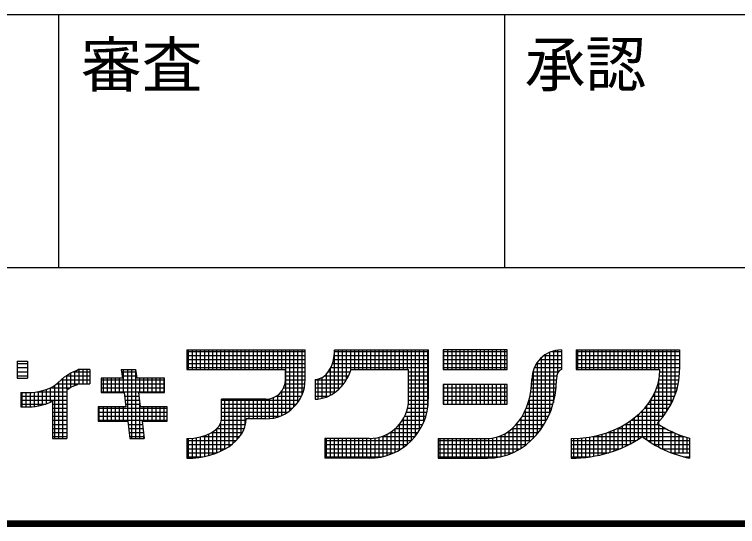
# Model space of a CAD drawing. Units: millimetres, scale not verified. Extents: x -10482 to 6837, y -7144 to 4933.
# Drawn here: x -77 to 993, y -6651 to -5893 of the extents above; entities that cross this region are included whole.
import ezdxf
from ezdxf.enums import TextEntityAlignment as Align

# ---------------------------------------------------------------- set-up
doc = ezdxf.new("R2010")
doc.units = ezdxf.units.MM
doc.header["$LTSCALE"] = 30
doc.layers.add('0-7_07', color=7, linetype='Continuous', lineweight=25)
doc.styles.add('MS Gothic', font='')
doc.styles.get('MS Gothic').set_extended_font_data('MS Gothic')

msp = doc.modelspace()

# ---------------------------------------------------------------- linework, layer by layer
at = {"layer": '0-7_07'}
for p, q in [((-9341.55, -5893.08), (6828.45, -5893.08)), ((-11.56, -6268.08), (-11.56, -5893.08)), ((648.43, -6268.08), (648.43, -5893.08)), ((-1331.56, -6268.08), (6828.44, -6268.08)), ((178.13, -6389.9), (178.13, -6419.06)), ((178.13, -6389.9), (353.09, -6389.9)), ((178.13, -6392.16), (353.09, -6392.16)), ((178.13, -6398.16), (353.09, -6398.16)), ((180.42, -6419.06), (180.42, -6389.9)), ((186.42, -6419.06), (186.42, -6389.9)), ((192.42, -6419.06), (192.42, -6389.9)), ((198.42, -6419.06), (198.42, -6389.9)), ((204.42, -6419.06), (204.42, -6389.9)), ((210.42, -6419.06), (210.42, -6389.9)), ((216.42, -6419.06), (216.42, -6389.9)), ((222.43, -6419.06), (222.43, -6389.9)), ((228.43, -6419.06), (228.43, -6389.9)), ((234.43, -6419.06), (234.43, -6389.9)), ((240.43, -6419.06), (240.43, -6389.9)), ((246.43, -6419.06), (246.43, -6389.9)), ((252.43, -6419.06), (252.43, -6389.9)), ((258.43, -6419.06), (258.43, -6389.9)), ((264.43, -6419.06), (264.43, -6389.9)), ((270.43, -6419.06), (270.43, -6389.9)), ((276.43, -6419.06), (276.43, -6389.9)), ((282.43, -6419.06), (282.43, -6389.9)), ((288.43, -6419.06), (288.43, -6389.9)), ((294.43, -6419.06), (294.43, -6389.9)), ((300.43, -6419.06), (300.43, -6389.9)), ((306.43, -6419.06), (306.43, -6389.9)), ((312.43, -6419.06), (312.43, -6389.9)), ((318.44, -6419.06), (318.44, -6389.9)), ((324.44, -6483.85), (324.44, -6389.9)), ((330.44, -6479.78), (330.44, -6389.9)), ((336.44, -6474.44), (336.44, -6389.9)), ((342.44, -6467.24), (342.44, -6389.9)), ((348.44, -6456.46), (348.44, -6389.9)), ((353.09, -6433.64), (353.09, -6389.9)), ((396.3, -6398.16), (535.34, -6398.16)), ((396.42, -6453.32), (396.42, -6389.9)), ((396.78, -6392.16), (535.34, -6392.16)), ((396.82, -6389.9), (535.34, -6389.9)), ((402.43, -6448.44), (402.43, -6389.9)), ((408.42, -6442.04), (408.42, -6389.9)), ((414.43, -6433.47), (414.43, -6389.9)), ((420.43, -6420.96), (420.43, -6389.9)), ((426.42, -6419.06), (426.42, -6389.9)), ((432.43, -6419.06), (432.43, -6389.9)), ((438.43, -6419.06), (438.43, -6389.9)), ((444.43, -6419.06), (444.43, -6389.9)), ((450.43, -6419.06), (450.43, -6389.9)), ((456.43, -6419.06), (456.43, -6389.9)), ((462.43, -6419.06), (462.43, -6389.9)), ((468.43, -6419.06), (468.43, -6389.9)), ((474.43, -6419.06), (474.43, -6389.9)), ((480.43, -6419.06), (480.43, -6389.9)), ((486.43, -6419.06), (486.43, -6389.9)), ((492.43, -6419.06), (492.43, -6389.9)), ((498.44, -6419.06), (498.44, -6389.9)), ((504.44, -6419.06), (504.44, -6389.9)), ((510.44, -6523.92), (510.44, -6389.9)), ((516.44, -6517.11), (516.44, -6389.9)), ((522.44, -6508.52), (522.44, -6389.9)), ((528.44, -6496.85), (528.44, -6389.9)), ((534.44, -6475.29), (534.44, -6389.9)), ((535.34, -6462.8), (535.34, -6389.9)), ((557.21, -6392.16), (651.98, -6392.16)), ((557.21, -6398.16), (651.98, -6398.16)), ((558.43, -6419.06), (558.43, -6389.9)), ((564.43, -6419.06), (564.43, -6389.9)), ((570.43, -6419.06), (570.43, -6389.9)), ((576.43, -6419.06), (576.43, -6389.9)), ((582.43, -6419.06), (582.43, -6389.9)), ((588.43, -6419.06), (588.43, -6389.9)), ((594.43, -6419.06), (594.43, -6389.9)), ((600.43, -6419.06), (600.43, -6389.9)), ((606.43, -6419.06), (606.43, -6389.9)), ((612.43, -6419.06), (612.43, -6389.9)), ((618.44, -6419.06), (618.44, -6389.9)), ((624.44, -6419.06), (624.44, -6389.9)), ((630.44, -6419.06), (630.44, -6389.9)), ((636.44, -6419.06), (636.44, -6389.9)), ((642.44, -6419.06), (642.44, -6389.9)), ((648.44, -6419.06), (648.44, -6389.9)), ((706.58, -6398.16), (732.17, -6398.16)), ((708.44, -6396.89), (708.44, -6497.1)), ((714.45, -6393.65), (714.45, -6485.01)), ((718.28, -6392.16), (732.17, -6392.16)), ((720.45, -6391.5), (720.45, -6467.63)), ((726.45, -6390.27), (726.45, -6424.6)), ((732.17, -6389.9), (732.17, -6419.06)), ((754.03, -6389.9), (754.03, -6419.06)), ((754.03, -6392.16), (907.13, -6392.16)), ((754.03, -6398.16), (907.13, -6398.16)), ((756.42, -6419.06), (756.42, -6389.9)), ((762.42, -6419.06), (762.42, -6389.9)), ((768.42, -6419.06), (768.42, -6389.9)), ((774.42, -6419.06), (774.42, -6389.9)), ((780.42, -6419.06), (780.42, -6389.9)), ((786.43, -6419.06), (786.43, -6389.9)), ((792.42, -6419.06), (792.42, -6389.9)), ((798.43, -6419.06), (798.43, -6389.9)), ((804.43, -6419.06), (804.43, -6389.9)), ((810.42, -6419.06), (810.42, -6389.9)), ((816.43, -6419.06), (816.43, -6389.9)), ((822.43, -6419.06), (822.43, -6389.9)), ((828.43, -6419.06), (828.43, -6389.9)), ((834.43, -6419.06), (834.43, -6389.9)), ((840.43, -6419.06), (840.43, -6389.9)), ((846.43, -6419.06), (846.43, -6389.9)), ((852.43, -6419.06), (852.43, -6389.9)), ((858.43, -6419.06), (858.43, -6389.9)), ((864.43, -6419.06), (864.43, -6389.9)), ((870.43, -6419.06), (870.43, -6389.9)), ((876.43, -6419.06), (876.43, -6389.9)), ((882.44, -6489.01), (882.44, -6389.9)), ((888.44, -6480.53), (888.44, -6389.9)), ((894.43, -6470.21), (894.43, -6389.9)), ((900.44, -6456.56), (900.44, -6389.9)), ((-72.86, -6406.37), (-72.86, -6431.87)), ((178.13, -6404.16), (353.09, -6404.16)), ((395.23, -6404.16), (535.34, -6404.16)), ((557.21, -6404.16), (651.98, -6404.16)), ((696.44, -6409.02), (696.44, -6514.41)), ((699.85, -6404.16), (732.17, -6404.16)), ((702.44, -6401.55), (702.44, -6506.6)), ((754.03, -6404.16), (907.13, -6404.16)), ((-72.86, -6410.16), (-57.96, -6410.16)), ((-72.86, -6416.16), (-57.96, -6416.16)), ((34.21, -6419.12), (17.21, -6419.12)), ((18.43, -6440.37), (18.43, -6419.12)), ((24.44, -6440.37), (24.44, -6419.12)), ((30.44, -6440.37), (30.44, -6419.12)), ((34.21, -6419.12), (34.21, -6440.37)), ((80.96, -6419.12), (102.21, -6419.12)), ((80.96, -6419.12), (82.56, -6431.87)), ((84.43, -6453.12), (84.43, -6419.12)), ((90.43, -6495.62), (90.43, -6419.12)), ((96.43, -6521.12), (96.43, -6419.12)), ((102.21, -6419.12), (103.81, -6431.87)), ((178.13, -6410.16), (353.09, -6410.16)), ((178.13, -6416.16), (353.09, -6416.16)), ((178.13, -6419.06), (323.93, -6419.06)), ((323.93, -6433.64), (323.93, -6419.06)), ((390.42, -6457.02), (390.42, -6417.24)), ((390.98, -6416.16), (535.34, -6416.16)), ((393.51, -6410.16), (535.34, -6410.16)), ((421.12, -6419.06), (506.18, -6419.06)), ((506.18, -6462.8), (506.18, -6419.06)), ((557.21, -6410.16), (651.98, -6410.16)), ((557.21, -6416.16), (651.98, -6416.16)), ((692.07, -6416.16), (732.17, -6416.16)), ((695.26, -6410.16), (732.17, -6410.16)), ((754.03, -6410.16), (907.13, -6410.16)), ((754.03, -6416.16), (907.09, -6416.16)), ((754.03, -6419.06), (877.97, -6419.06)), ((-72.86, -6422.16), (-57.96, -6422.16)), ((-72.86, -6428.16), (-57.96, -6428.16)), ((0.06, -6428.16), (34.21, -6428.16)), ((0.43, -6447.66), (0.43, -6427.47)), ((6.44, -6445.04), (6.44, -6423.62)), ((10.19, -6422.16), (34.21, -6422.16)), ((12.44, -6442.41), (12.44, -6421.16)), ((81.34, -6422.16), (102.59, -6422.16)), ((82.09, -6428.16), (103.34, -6428.16)), ((102.43, -6521.12), (102.43, -6420.88)), ((323.93, -6422.16), (353.09, -6422.16)), ((323.93, -6428.16), (353.09, -6428.16)), ((381.8, -6428.16), (417.31, -6428.16)), ((384.42, -6459.72), (384.42, -6425.69)), ((387.36, -6422.16), (419.96, -6422.16)), ((506.18, -6422.16), (535.34, -6422.16)), ((506.18, -6428.16), (535.34, -6428.16)), ((688.77, -6428.16), (725.41, -6428.16)), ((689.96, -6422.16), (727.67, -6422.16)), ((690.44, -6420.51), (690.44, -6521)), ((877.44, -6428.16), (906.74, -6428.16)), ((877.91, -6422.16), (907.08, -6422.16)), ((-72.86, -6431.87), (-57.96, -6431.87)), ((-14.94, -6440.16), (34.21, -6440.16)), ((-11.57, -6521.12), (-11.57, -6437.36)), ((-7.44, -6434.16), (34.21, -6434.16)), ((-5.56, -6521.12), (-5.56, -6432.06)), ((17.21, -6440.37), (34.21, -6440.37)), ((51.22, -6431.87), (51.22, -6453.12)), ((82.56, -6431.87), (51.22, -6431.87)), ((51.22, -6434.16), (144.72, -6434.16)), ((51.22, -6440.16), (144.72, -6440.16)), ((54.43, -6453.12), (54.43, -6431.87)), ((60.43, -6453.12), (60.43, -6431.87)), ((66.43, -6453.12), (66.43, -6431.87)), ((72.43, -6453.12), (72.43, -6431.87)), ((78.43, -6453.12), (78.43, -6431.87)), ((144.72, -6431.87), (103.81, -6431.87)), ((108.43, -6453.12), (108.43, -6431.87)), ((114.44, -6453.12), (114.44, -6431.87)), ((120.44, -6453.12), (120.44, -6431.87)), ((126.44, -6453.12), (126.44, -6431.87)), ((132.44, -6453.12), (132.44, -6431.87)), ((138.44, -6453.12), (138.44, -6431.87)), ((144.44, -6453.12), (144.44, -6431.87)), ((144.72, -6453.12), (144.72, -6431.87)), ((323.19, -6440.16), (352.72, -6440.16)), ((323.92, -6434.16), (353.09, -6434.16)), ((367.67, -6433.64), (367.67, -6462.8)), ((367.67, -6434.16), (414.01, -6434.16)), ((367.67, -6440.16), (409.91, -6440.16)), ((372.42, -6462.56), (372.42, -6433.05)), ((378.42, -6461.55), (378.42, -6430.55)), ((506.18, -6434.16), (535.34, -6434.16)), ((506.18, -6440.16), (535.34, -6440.16)), ((558.43, -6470.09), (558.43, -6440.93)), ((564.43, -6470.09), (564.43, -6440.93)), ((570.43, -6470.09), (570.43, -6440.93)), ((576.43, -6470.09), (576.43, -6440.93)), ((582.43, -6470.09), (582.43, -6440.93)), ((588.43, -6470.09), (588.43, -6440.93)), ((594.43, -6470.09), (594.43, -6440.93)), ((600.43, -6470.09), (600.43, -6440.93)), ((606.43, -6470.09), (606.43, -6440.93)), ((612.43, -6470.09), (612.43, -6440.93)), ((618.44, -6470.09), (618.44, -6440.93)), ((624.44, -6470.09), (624.44, -6440.93)), ((630.44, -6470.09), (630.44, -6440.93)), ((636.44, -6470.09), (636.44, -6440.93)), ((642.44, -6470.09), (642.44, -6440.93)), ((648.44, -6470.09), (648.44, -6440.93)), ((688.24, -6440.16), (724.72, -6440.16)), ((688.43, -6434.16), (724.88, -6434.16)), ((875.13, -6440.16), (905.04, -6440.16)), ((876.43, -6533.94), (876.43, -6434.61)), ((876.52, -6434.16), (906.06, -6434.16)), ((-41.57, -6472.79), (-41.57, -6451.66)), ((-35.57, -6471.69), (-35.57, -6450.7)), ((-29.57, -6469.67), (-29.57, -6448.42)), ((-23.57, -6467.21), (-23.57, -6446.14)), ((-22.44, -6446.16), (4.74, -6446.16)), ((-17.57, -6521.12), (-17.57, -6442.65)), ((0.21, -6448.87), (0.21, -6521.12)), ((51.22, -6446.16), (144.72, -6446.16)), ((318.44, -6486.94), (318.44, -6450.67)), ((321.1, -6446.16), (351.73, -6446.16)), ((367.67, -6446.16), (404.75, -6446.16)), ((506.18, -6446.16), (535.34, -6446.16)), ((557.21, -6446.16), (651.98, -6446.16)), ((687.75, -6446.16), (724.29, -6446.16)), ((873.25, -6446.16), (903.67, -6446.16)), ((-67.79, -6453.12), (-50.79, -6453.12)), ((-67.79, -6458.16), (0.21, -6458.16)), ((-65.57, -6474.37), (-65.57, -6453.12)), ((-59.57, -6474.37), (-59.57, -6453.12)), ((-53.57, -6474.37), (-53.57, -6453.12)), ((-47.57, -6473.89), (-47.57, -6452.61)), ((-43.26, -6452.16), (0.21, -6452.16)), ((51.22, -6452.16), (144.72, -6452.16)), ((51.22, -6453.12), (85.21, -6453.12)), ((85.21, -6453.12), (87.87, -6474.37)), ((85.85, -6458.16), (107.1, -6458.16)), ((106.47, -6453.12), (144.72, -6453.12)), ((106.47, -6453.12), (109.12, -6474.37)), ((300.43, -6491.68), (300.43, -6462.24)), ((306.43, -6490.78), (306.43, -6460.36)), ((310.55, -6458.16), (347.68, -6458.16)), ((312.43, -6489.22), (312.43, -6456.84)), ((317.29, -6452.16), (350.07, -6452.16)), ((367.67, -6452.16), (398, -6452.16)), ((367.67, -6458.16), (388.13, -6458.16)), ((506.18, -6452.16), (535.34, -6452.16)), ((506.18, -6458.16), (535.34, -6458.16)), ((557.21, -6452.16), (651.98, -6452.16)), ((557.21, -6458.16), (651.98, -6458.16)), ((685.79, -6458.16), (722.6, -6458.16)), ((686.94, -6452.16), (723.58, -6452.16)), ((867.95, -6458.16), (899.84, -6458.16)), ((870.43, -6530.63), (870.43, -6453.14)), ((870.87, -6452.16), (901.94, -6452.16)), ((-67.79, -6464.16), (0.21, -6464.16)), ((-67.79, -6470.16), (-30.47, -6470.16)), ((-21.04, -6465.87), (-21.04, -6521.12)), ((-21.04, -6470.16), (0.21, -6470.16)), ((86.59, -6464.16), (107.85, -6464.16)), ((87.34, -6470.16), (108.59, -6470.16)), ((108.43, -6521.12), (108.43, -6468.88)), ((229.16, -6491.96), (229.16, -6462.8)), ((294.77, -6462.8), (229.16, -6462.8)), ((229.16, -6464.16), (344.46, -6464.16)), ((229.16, -6470.16), (340.23, -6470.16)), ((234.43, -6536.59), (234.43, -6462.8)), ((240.43, -6532.9), (240.43, -6462.8)), ((246.43, -6528.39), (246.43, -6462.8)), ((252.43, -6522.74), (252.43, -6462.8)), ((258.43, -6515.09), (258.43, -6462.8)), ((264.43, -6501.48), (264.43, -6462.8)), ((270.43, -6491.96), (270.43, -6462.8)), ((276.43, -6491.96), (276.43, -6462.8)), ((282.43, -6491.96), (282.43, -6462.8)), ((288.43, -6491.96), (288.43, -6462.8)), ((294.43, -6491.96), (294.43, -6462.8)), ((505.71, -6470.16), (535.02, -6470.16)), ((506.16, -6464.16), (535.32, -6464.16)), ((557.21, -6464.16), (651.98, -6464.16)), ((683.05, -6470.16), (719.74, -6470.16)), ((684.44, -6463.66), (684.44, -6526.61)), ((686.03, -6464.16), (721.32, -6464.16)), ((858.43, -6522.97), (858.43, -6472.63)), ((860.33, -6470.16), (894.46, -6470.16)), ((864.43, -6526.99), (864.43, -6464.2)), ((864.45, -6464.16), (897.35, -6464.16)), ((-21.04, -6476.16), (0.21, -6476.16)), ((-21.04, -6482.16), (0.21, -6482.16)), ((46.96, -6474.37), (46.96, -6495.62)), ((87.87, -6474.37), (46.96, -6474.37)), ((46.96, -6476.16), (148.96, -6476.16)), ((46.96, -6482.16), (148.96, -6482.16)), ((48.43, -6495.62), (48.43, -6474.37)), ((54.43, -6495.62), (54.43, -6474.37)), ((60.43, -6495.62), (60.43, -6474.37)), ((66.43, -6495.62), (66.43, -6474.37)), ((72.43, -6495.62), (72.43, -6474.37)), ((78.43, -6495.62), (78.43, -6474.37)), ((84.43, -6495.62), (84.43, -6474.37)), ((148.96, -6474.37), (109.12, -6474.37)), ((114.44, -6495.62), (114.44, -6474.37)), ((120.44, -6495.62), (120.44, -6474.37)), ((126.44, -6495.62), (126.44, -6474.37)), ((132.44, -6495.62), (132.44, -6474.37)), ((138.44, -6495.62), (138.44, -6474.37)), ((144.44, -6495.62), (144.44, -6474.37)), ((148.96, -6495.62), (148.96, -6474.37)), ((229.16, -6476.16), (334.68, -6476.16)), ((229.16, -6482.16), (327.12, -6482.16)), ((502.87, -6482.16), (533.17, -6482.16)), ((504.62, -6476.16), (534.31, -6476.16)), ((677.1, -6482.16), (716.02, -6482.16)), ((678.44, -6480.03), (678.44, -6531.43)), ((680.08, -6476.16), (717.85, -6476.16)), ((849.87, -6482.16), (887.36, -6482.16)), ((852.43, -6518.52), (852.43, -6479.55)), ((855.5, -6476.16), (891.14, -6476.16)), ((-21.04, -6488.16), (0.21, -6488.16)), ((-21.04, -6494.16), (0.21, -6494.16)), ((46.96, -6488.16), (148.96, -6488.16)), ((46.96, -6494.16), (148.96, -6494.16)), ((229.01, -6494.16), (265.54, -6494.16)), ((229.16, -6488.16), (315.47, -6488.16)), ((294.77, -6491.96), (265.6, -6491.96)), ((497.02, -6494.16), (529.52, -6494.16)), ((498.44, -6534.17), (498.44, -6491.83)), ((500.37, -6488.16), (531.58, -6488.16)), ((504.44, -6529.52), (504.44, -6488.16)), ((670.19, -6494.16), (710.06, -6494.16)), ((672.44, -6490.86), (672.44, -6535.56)), ((674.12, -6488.16), (713.04, -6488.16)), ((835.59, -6494.16), (878.26, -6494.16)), ((840.43, -6525.55), (840.43, -6490.51)), ((843.31, -6488.16), (883.08, -6488.16)), ((846.43, -6521.84), (846.43, -6485.42)), ((-21.04, -6500.16), (0.21, -6500.16)), ((46.96, -6495.62), (90.53, -6495.62)), ((90.53, -6495.62), (93.71, -6521.12)), ((91.1, -6500.16), (112.35, -6500.16)), ((111.78, -6495.62), (148.96, -6495.62)), ((111.78, -6495.62), (114.97, -6521.12)), ((227.09, -6500.16), (264.73, -6500.16)), ((228.43, -6539.67), (228.43, -6496.87)), ((492.43, -6538.07), (492.43, -6500.4)), ((492.64, -6500.16), (526.95, -6500.16)), ((660.44, -6505.31), (660.44, -6542.06)), ((665.42, -6500.16), (706.65, -6500.16)), ((666.44, -6498.98), (666.44, -6539.09)), ((822.43, -6534.74), (822.43, -6502.42)), ((826.39, -6500.16), (876.41, -6500.16)), ((828.43, -6531.97), (828.43, -6498.93)), ((834.43, -6528.92), (834.43, -6494.98)), ((882.44, -6536.94), (882.44, -6504.04)), ((-21.04, -6506.16), (0.21, -6506.16)), ((-21.04, -6512.16), (0.21, -6512.16)), ((91.85, -6506.16), (113.1, -6506.16)), ((92.59, -6512.16), (113.84, -6512.16)), ((210.42, -6546.15), (210.42, -6514.53)), ((214.92, -6512.16), (260.19, -6512.16)), ((216.42, -6544.39), (216.42, -6511.23)), ((222.43, -6542.24), (222.43, -6506.43)), ((222.69, -6506.16), (262.97, -6506.16)), ((474.43, -6546.14), (474.43, -6514.71)), ((478.91, -6512.16), (520.08, -6512.16)), ((480.43, -6543.99), (480.43, -6511.17)), ((486.43, -6541.31), (486.43, -6506.54)), ((486.85, -6506.16), (523.83, -6506.16)), ((648.44, -6514.17), (648.44, -6546.54)), ((651.74, -6512.16), (698.29, -6512.16)), ((654.44, -6510.29), (654.44, -6544.54)), ((659.51, -6506.16), (702.75, -6506.16)), ((792.42, -6544.83), (792.42, -6514.73)), ((798.43, -6543.27), (798.43, -6512.86)), ((800.48, -6512.16), (898.05, -6512.16)), ((804.43, -6541.49), (804.43, -6510.72)), ((810.42, -6539.48), (810.42, -6508.29)), ((815.12, -6506.16), (886.07, -6506.16)), ((816.43, -6537.23), (816.43, -6505.53)), ((894.43, -6542.16), (894.43, -6510.5)), ((900.44, -6542.16), (900.44, -6513.19)), ((906.44, -6542.16), (906.44, -6515.57)), ((-21.04, -6518.16), (0.21, -6518.16)), ((-21.04, -6521.12), (0.21, -6521.12)), ((93.34, -6518.16), (114.59, -6518.16)), ((93.71, -6521.12), (114.97, -6521.12)), ((114.44, -6521.12), (114.44, -6516.88)), ((178.13, -6521.12), (178.13, -6550.28)), ((178.13, -6524.16), (251.06, -6524.16)), ((180.42, -6550.25), (180.42, -6521.09)), ((186.42, -6550.01), (186.42, -6520.73)), ((192.42, -6549.49), (192.42, -6519.95)), ((198.42, -6548.68), (198.42, -6518.71)), ((200.52, -6518.16), (256.28, -6518.16)), ((204.42, -6547.58), (204.42, -6516.95)), ((382.25, -6521.12), (382.25, -6550.28)), ((447.85, -6521.12), (382.25, -6521.12)), ((382.25, -6524.16), (510.2, -6524.16)), ((384.42, -6550.28), (384.42, -6521.12)), ((390.42, -6550.28), (390.42, -6521.12)), ((396.42, -6550.28), (396.42, -6521.12)), ((402.43, -6550.28), (402.43, -6521.12)), ((408.42, -6550.28), (408.42, -6521.12)), ((414.43, -6550.28), (414.43, -6521.12)), ((420.43, -6550.28), (420.43, -6521.12)), ((426.42, -6550.28), (426.42, -6521.12)), ((432.43, -6550.28), (432.43, -6521.12)), ((438.43, -6550.28), (438.43, -6521.12)), ((444.43, -6550.28), (444.43, -6521.12)), ((450.43, -6550.24), (450.43, -6521.06)), ((456.43, -6549.86), (456.43, -6520.48)), ((462.43, -6549.06), (462.43, -6519.27)), ((466.19, -6518.16), (515.59, -6518.16)), ((468.43, -6547.82), (468.43, -6517.37)), ((549.92, -6521.12), (549.92, -6550.28)), ((549.92, -6521.12), (622.82, -6521.12)), ((549.92, -6524.16), (687.18, -6524.16)), ((552.43, -6521.12), (552.43, -6550.28)), ((558.43, -6521.12), (558.43, -6550.28)), ((564.43, -6521.12), (564.43, -6550.28)), ((570.43, -6521.12), (570.43, -6550.28)), ((576.43, -6521.12), (576.43, -6550.28)), ((582.43, -6521.12), (582.43, -6550.28)), ((588.43, -6521.12), (588.43, -6550.28)), ((594.43, -6521.12), (594.43, -6550.28)), ((600.43, -6521.12), (600.43, -6550.28)), ((606.43, -6521.12), (606.43, -6550.28)), ((612.43, -6521.12), (612.43, -6550.28)), ((618.44, -6521.12), (618.44, -6550.28)), ((624.44, -6521.12), (624.44, -6550.28)), ((630.44, -6521.12), (630.44, -6550.28)), ((636.44, -6519.21), (636.44, -6549.24)), ((639.73, -6518.16), (693.15, -6518.16)), ((642.44, -6517.11), (642.44, -6548.1)), ((746.75, -6521.11), (746.75, -6550.26)), ((746.75, -6524.16), (842.75, -6524.16)), ((750.42, -6550.23), (750.42, -6521.07)), ((756.42, -6550.03), (756.42, -6520.83)), ((762.42, -6549.64), (762.42, -6520.38)), ((768.42, -6549.06), (768.42, -6519.71)), ((774.42, -6548.3), (774.42, -6518.81)), ((778.06, -6518.16), (914, -6518.16)), ((780.42, -6547.34), (780.42, -6517.69)), ((786.43, -6546.19), (786.43, -6516.33)), ((860.15, -6524.16), (921.7, -6524.16)), ((912.44, -6542.16), (912.44, -6517.66)), ((918.44, -6542.16), (918.44, -6519.48)), ((921.7, -6520.36), (921.7, -6550.28)), ((178.13, -6530.16), (244.22, -6530.16)), ((178.13, -6536.16), (235.18, -6536.16)), ((382.25, -6530.16), (503.67, -6530.16)), ((382.25, -6536.16), (495.51, -6536.16)), ((549.92, -6530.16), (680.12, -6530.16)), ((549.92, -6536.16), (671.49, -6536.16)), ((746.75, -6530.16), (832.06, -6530.16)), ((746.75, -6536.16), (819.09, -6536.16)), ((869.62, -6530.16), (921.7, -6530.16)), ((880.82, -6536.16), (921.7, -6536.16)), ((178.13, -6542.16), (222.63, -6542.16)), ((178.13, -6548.16), (201.46, -6548.16)), ((382.25, -6542.16), (484.66, -6542.16)), ((382.25, -6548.16), (466.99, -6548.16)), ((549.92, -6542.16), (660.22, -6542.16)), ((549.92, -6548.16), (642.17, -6548.16)), ((746.75, -6542.16), (802.24, -6542.16)), ((746.75, -6548.16), (775.36, -6548.16)), ((894.58, -6542.16), (921.7, -6542.16)), ((913, -6548.16), (921.7, -6548.16)), ((447.85, -6550.28), (382.25, -6550.28)), ((549.92, -6550.28), (622.82, -6550.28)), ((6829.65, -6644.29), (-9342.75, -6644.29)), ((6829.05, -6643.69), (-9342.15, -6643.69)), ((-9341.55, -6643.08), (6828.45, -6643.08)), ((6836.85, -6651.49), (-9349.95, -6651.49)), ((6836.25, -6650.89), (-9349.35, -6650.89)), ((6835.65, -6650.29), (-9348.75, -6650.29)), ((6835.05, -6649.69), (-9348.15, -6649.69)), ((6834.45, -6649.09), (-9347.55, -6649.09)), ((6833.85, -6648.49), (-9346.95, -6648.49)), ((6833.25, -6647.89), (-9346.35, -6647.89)), ((6832.65, -6647.29), (-9345.75, -6647.29)), ((6832.05, -6646.69), (-9345.15, -6646.69)), ((6831.45, -6646.09), (-9344.55, -6646.09)), ((6830.85, -6645.49), (-9343.95, -6645.49)), ((6830.25, -6644.89), (-9343.35, -6644.89))]:
    msp.add_line(p, q, dxfattribs=at)
for points in [[(557.21, -6389.9), (557.21, -6419.06), (651.98, -6419.06), (651.98, -6389.9)], [(557.21, -6440.93), (557.21, -6470.09), (651.98, -6470.09), (651.98, -6440.93)]]:
    msp.add_lwpolyline(points, close=True, dxfattribs=at)
for points in [[(754.03, -6389.9), (907.13, -6389.9), (907.13, -6419.06)], [(-72.86, -6406.37), (-57.96, -6406.37), (-57.96, -6431.87)], [(-50.79, -6453.12), (-46.38, -6452.42), (-38.87, -6451.05), (-31.62, -6449.2), (-24.76, -6446.6), (-21.04, -6444.62), (-17.93, -6442.56), (-12.84, -6438.48), (-7.89, -6434.12), (-2.85, -6429.87), (0.21, -6427.62), (2.44, -6426.19), (6.42, -6423.97), (10.54, -6421.99), (14.75, -6420.15), (17.21, -6419.12)], [(0.21, -6448.87), (2.44, -6447.44), (6.42, -6445.22), (10.54, -6443.24), (14.75, -6441.4), (17.21, -6440.37)], [(-67.79, -6453.12), (-67.79, -6474.37), (-50.79, -6474.37)], [(-50.79, -6474.37), (-46.38, -6473.67), (-38.87, -6472.3), (-31.62, -6470.45), (-24.76, -6467.85), (-21.04, -6465.87)]]:
    msp.add_lwpolyline(points, dxfattribs=at)
for centre, radius, start, end in [((732.17, -6433.64), 43.74, 90, 180), ((294.77, -6433.64), 29.16, 270, 0), ((294.77, -6433.64), 58.32, 270, 0), ((447.85, -6462.8), 87.48, 270, 0), ((447.85, -6462.8), 58.32, 270, 0)]:
    msp.add_arc(centre, radius, start, end, dxfattribs=at)
for centre, major_axis, ratio, start_param, end_param in [((367.67, -6389.9), (0, 43.74), 0.6666, 3.1415927, 4.712389), ((367.67, -6389.9), (0, 72.9), 0.8, 3.1415927, 4.3008723), ((732.17, -6433.64), (0, 14.58), 0.5, 6.2831853, 7.8539816), ((746.75, -6419.06), (131.22, 0), 0.7777, 4.712389, 6.2831853), ((746.75, -6419.06), (160.38, 0), 0.8181, 5.6313905, 6.2831853), ((622.82, -6433.64), (0, 87.48), 0.75, 3.1415927, 4.712389), ((622.82, -6433.64), (0, 116.64), 0.875, 3.1415927, 4.712389), ((178.13, -6491.96), (51.03, 0), 0.5714, 4.712389, 6.2831853), ((178.13, -6491.96), (87.48, 0), 0.6666, 4.712389, 6.2831853), ((963.02, -6423.5), (-131.22, 0), 0.7777, 0.827744, 1.2504796), ((746.75, -6419.06), (160.38, 0), 0.8181, 4.712389, 5.4275455), ((963.02, -6423.5), (-160.38, 0), 0.8181, 0.8054432, 1.3102396)]:
    msp.add_ellipse(centre, major_axis=major_axis, ratio=ratio, start_param=start_param, end_param=end_param, dxfattribs=at)

# ---------------------------------------------------------------- texts
at = {"layer": '0-7_07', "style": 'MS Gothic'}
for s, p in [('審査', (21.23, -6020.48)), ('承認', (677.84, -6019.43))]:
    msp.add_text(s, height=65.98, dxfattribs=at).set_placement(p, align=Align.BOTTOM_LEFT)

doc.saveas('drawing.dxf')
